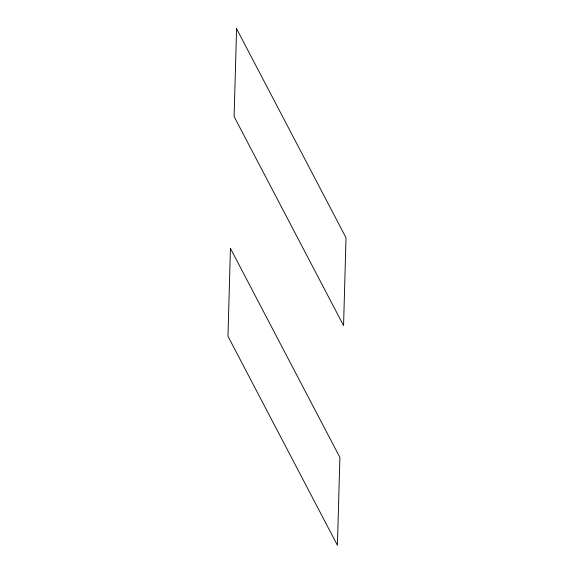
<?xml version="1.0" encoding="UTF-8"?>
<svg xmlns="http://www.w3.org/2000/svg" width="574" height="574" viewBox="0 0 574 574"><rect width="100%" height="100%" fill="white"/><g stroke="black" fill="none" stroke-linecap="round" stroke-linejoin="round"><path stroke-width="0.86" d="M230.432 248.384L227.978 336.264L337.426 545.3L339.887 457.428L230.432 248.384M236.574 28.7L234.113 116.572L343.568 325.616L346.022 237.736L236.574 28.7"/></g></svg>
